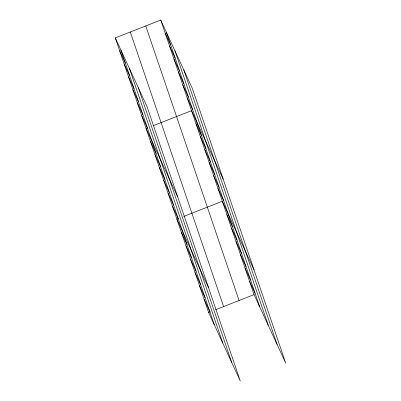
<?xml version="1.0" encoding="UTF-8"?>
<svg xmlns="http://www.w3.org/2000/svg" width="401" height="401" viewBox="0 0 401 401"><rect width="100%" height="100%" fill="white"/><g stroke="black" fill="none" stroke-linecap="round" stroke-linejoin="round"><path stroke-width="0.6" d="M115.293 37.9L146.936 106.385L240.264 380.95L208.62 312.464L115.293 37.9L160.736 20.05L192.38 88.536L285.707 363.1L254.064 294.615L160.736 20.05M147.819 127.824L146.089 128.505L177.733 196.991M153.012 125.789L191.533 110.656L223.177 179.142M178.62 218.435L176.886 219.111L208.535 287.597M183.808 216.395L222.334 201.262L253.978 269.748M208.62 312.464L210.35 311.783M215.543 309.747L254.064 294.615M165.137 32.992L170.741 45.128M169.538 45.94L175.142 58.075M173.934 58.882L179.543 71.017M178.335 71.824L183.944 83.959M182.736 84.771L188.34 96.907M187.137 97.714L192.741 109.849M195.934 123.598L201.543 135.738M200.335 136.546L205.939 148.681M204.736 149.488L210.34 161.623M209.132 162.43L214.741 174.57M213.532 175.377L219.141 187.513M217.933 188.32L223.542 200.455M226.866 214.6L232.475 226.735M231.397 227.933L237.006 240.074M235.933 241.272L241.537 253.407M240.465 254.61L246.074 266.745M244.996 267.943L250.605 280.078M249.532 281.281L255.136 293.417M119.693 50.842L125.297 62.977M124.089 63.784L129.698 75.919M128.49 76.731L134.099 88.867M132.891 89.674L138.495 101.809M137.292 102.616L142.896 114.751M141.688 115.563L147.297 127.698M150.49 141.448L156.099 153.583M154.891 154.395L160.495 166.53M159.287 167.337L164.896 179.473M163.688 180.28L169.297 192.415M168.089 193.222L173.698 205.362M172.49 206.169L178.094 218.304M181.422 232.45L187.026 244.585M185.954 245.783L191.563 257.918M190.485 259.121L196.094 271.256M195.021 272.454L200.625 284.59M199.553 285.793L205.162 297.928M204.084 299.126L209.693 311.266M183.788 69.939L277.116 344.504M174.936 50.782L268.264 325.346M166.345 32.185L259.673 306.75M145.738 25.94L239.066 300.504M130.29 32.01L223.618 306.575M138.345 87.789L231.673 362.354M129.493 68.631L222.821 343.196M120.896 50.035L214.229 324.599"/></g></svg>
